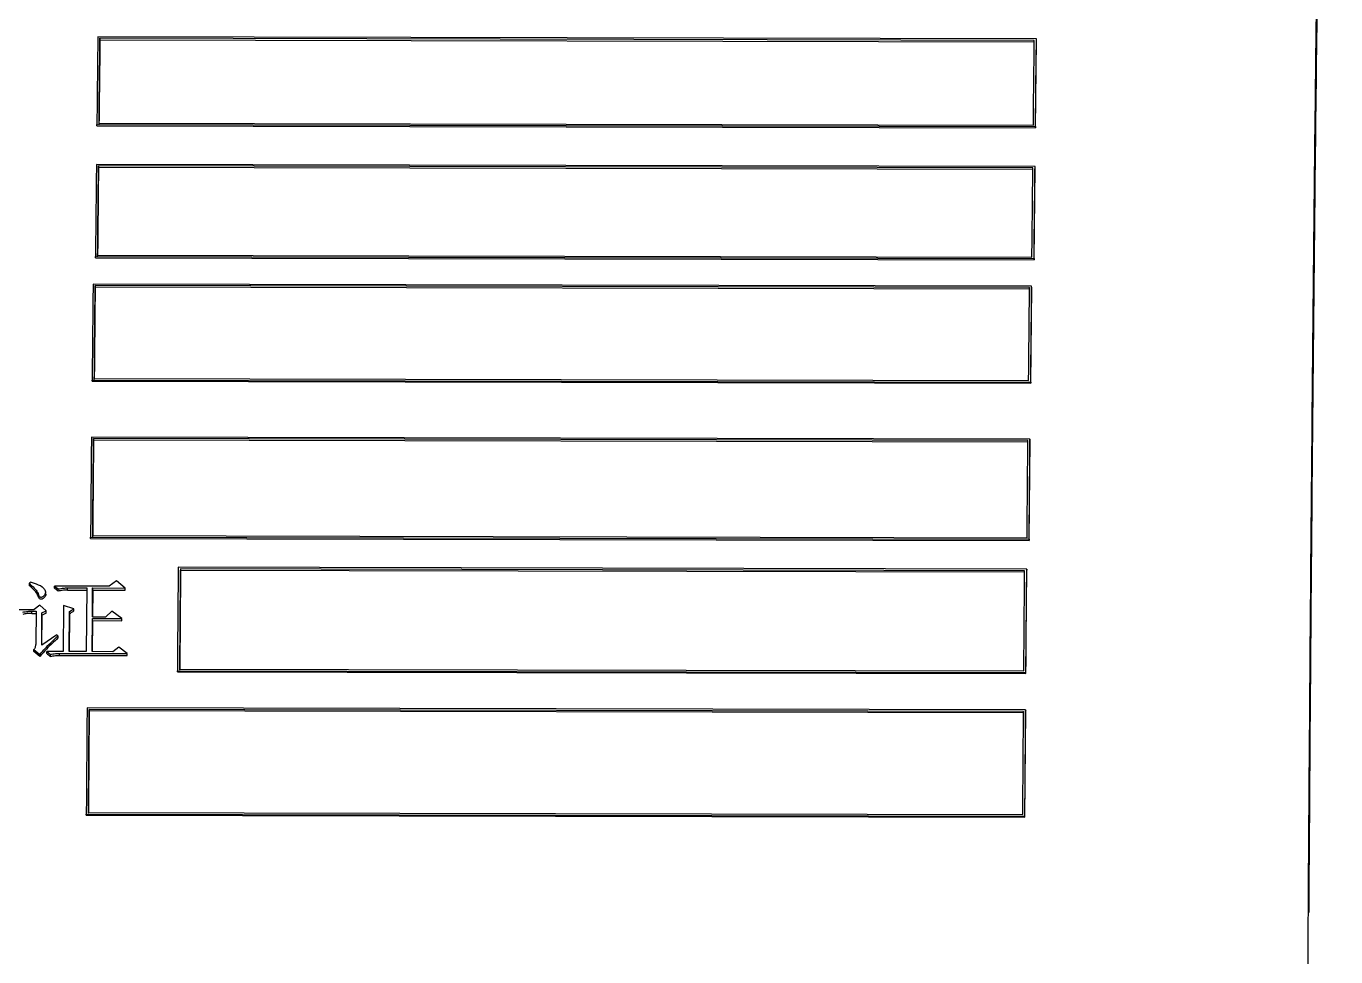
# Model space of a CAD drawing. Header units: millimetres. Extents: x 2448 to 4397, y 790 to 2168.
# Drawn here: x 2857.57 to 2885.37, y 1979.56 to 1999.32 of the extents above; entities that cross this region are included whole.
import ezdxf

# ---------------------------------------------------------------- set-up
doc = ezdxf.new("R2010")
doc.units = ezdxf.units.MM

msp = doc.modelspace()

# ---------------------------------------------------------------- linework, layer by layer
at = {"color": 7, "linetype": 'Continuous', "lineweight": 25}
for p, q in [((2879.014, 1999.046), (2859.095, 1999.089)), ((2878.969, 1999.017), (2859.14, 1999.06)), ((2859.14, 1999.029), (2859.14, 1999.06)), ((2859.14, 1999.029), (2878.969, 1998.986)), ((2878.993, 1997.156), (2879.014, 1999.014)), ((2859.074, 1997.229), (2878.993, 1997.185)), ((2859.074, 1997.199), (2859.074, 1997.229)), ((2859.074, 1997.199), (2878.993, 1997.156)), ((2859.119, 1997.259), (2878.948, 1997.216)), ((2878.993, 1997.185), (2878.993, 1997.156)), ((2878.984, 1996.34), (2859.065, 1996.383)), ((2878.938, 1996.309), (2859.11, 1996.352)), ((2859.11, 1996.323), (2859.11, 1996.352)), ((2859.11, 1996.323), (2878.938, 1996.28)), ((2878.963, 1994.356), (2878.984, 1996.311)), ((2859.044, 1994.427), (2878.963, 1994.384)), ((2859.045, 1994.399), (2859.044, 1994.427)), ((2859.045, 1994.399), (2878.963, 1994.356)), ((2859.09, 1994.458), (2878.918, 1994.415)), ((2878.963, 1994.384), (2878.963, 1994.356)), ((2878.912, 1993.798), (2858.994, 1993.841)), ((2878.867, 1993.766), (2859.038, 1993.809)), ((2859.039, 1993.782), (2859.038, 1993.809)), ((2859.039, 1993.782), (2878.867, 1993.739)), ((2878.893, 1991.735), (2878.913, 1993.771)), ((2858.974, 1991.805), (2878.893, 1991.761)), ((2858.974, 1991.778), (2858.974, 1991.805)), ((2858.974, 1991.778), (2878.893, 1991.735)), ((2859.019, 1991.837), (2878.848, 1991.794)), ((2878.893, 1991.761), (2878.893, 1991.735)), ((2878.877, 1990.552), (2858.959, 1990.595)), ((2878.832, 1990.519), (2859.003, 1990.561)), ((2859.004, 1990.536), (2859.003, 1990.561)), ((2859.004, 1990.536), (2878.832, 1990.493)), ((2878.859, 1988.4), (2878.878, 1990.526)), ((2858.94, 1988.467), (2878.859, 1988.424)), ((2858.941, 1988.443), (2858.94, 1988.467)), ((2858.941, 1988.443), (2878.859, 1988.4)), ((2858.986, 1988.501), (2878.814, 1988.458)), ((2878.859, 1988.424), (2878.859, 1988.4)), ((2878.809, 1987.79), (2860.8, 1987.829)), ((2878.763, 1987.756), (2860.851, 1987.794)), ((2860.851, 1987.771), (2878.764, 1987.732)), ((2878.792, 1985.572), (2878.809, 1987.766)), ((2857.643, 1987.437), (2857.643, 1987.483)), ((2859.493, 1987.539), (2859.336, 1987.427)), ((2859.676, 1987.389), (2859.493, 1987.539)), ((2857.987, 1987.314), (2857.987, 1987.319)), ((2857.987, 1987.273), (2857.987, 1987.288)), ((2858.178, 1987.43), (2858.255, 1987.369)), ((2859.336, 1987.427), (2858.178, 1987.43)), ((2858.178, 1987.383), (2858.178, 1987.43)), ((2858.256, 1987.323), (2858.178, 1987.383)), ((2858.256, 1987.323), (2858.255, 1987.369)), ((2858.45, 1987.392), (2858.859, 1987.391)), ((2858.451, 1987.345), (2858.45, 1987.392)), ((2858.451, 1987.345), (2858.859, 1987.344)), ((2858.859, 1987.391), (2858.848, 1986.039)), ((2858.98, 1986.781), (2858.985, 1987.39)), ((2858.986, 1987.344), (2858.981, 1986.781)), ((2858.985, 1987.39), (2859.676, 1987.389)), ((2858.986, 1987.344), (2859.677, 1987.342)), ((2857.424, 1986.935), (2857.745, 1986.935)), ((2857.696, 1986.897), (2857.784, 1986.897)), ((2857.697, 1986.851), (2857.696, 1986.897)), ((2857.863, 1987.025), (2857.745, 1986.935)), ((2857.784, 1986.897), (2857.779, 1986.223)), ((2857.998, 1986.904), (2857.863, 1987.025)), ((2857.91, 1986.859), (2857.998, 1986.904)), ((2858.369, 1987.016), (2858.361, 1986.04)), ((2858.583, 1986.948), (2858.369, 1987.016)), ((2858.488, 1986.04), (2858.494, 1986.888)), ((2858.494, 1986.888), (2858.583, 1986.948)), ((2859.39, 1986.901), (2859.263, 1986.78)), ((2859.603, 1986.742), (2859.39, 1986.901)), ((2857.697, 1986.851), (2857.785, 1986.851)), ((2857.905, 1986.178), (2857.91, 1986.859)), ((2857.906, 1986.178), (2857.911, 1986.813)), ((2857.999, 1986.858), (2857.911, 1986.813)), ((2858.495, 1986.842), (2858.489, 1986.04)), ((2858.975, 1986.039), (2858.98, 1986.743)), ((2858.981, 1986.698), (2858.976, 1986.039)), ((2858.98, 1986.781), (2859.263, 1986.78)), ((2858.98, 1986.743), (2859.603, 1986.742)), ((2858.981, 1986.698), (2859.604, 1986.696)), ((2858.228, 1986.397), (2857.905, 1986.178)), ((2858.247, 1986.374), (2858.228, 1986.397)), ((2858.247, 1986.374), (2858.248, 1986.329)), ((2857.739, 1986.087), (2857.864, 1985.98)), ((2859.54, 1986.136), (2859.413, 1986.038)), ((2859.714, 1985.999), (2859.54, 1986.136)), ((2857.865, 1985.936), (2857.739, 1986.042)), ((2858.011, 1986.041), (2858.088, 1985.98)), ((2858.361, 1986.04), (2858.011, 1986.041)), ((2858.011, 1985.996), (2858.011, 1986.041)), ((2858.089, 1985.935), (2858.088, 1985.98)), ((2858.283, 1986.002), (2859.714, 1985.999)), ((2858.284, 1985.957), (2858.283, 1986.002)), ((2858.284, 1985.957), (2859.715, 1985.954)), ((2858.848, 1986.039), (2858.488, 1986.04)), ((2859.413, 1986.038), (2858.975, 1986.039)), ((2860.783, 1985.632), (2878.791, 1985.594)), ((2860.783, 1985.61), (2860.783, 1985.632)), ((2860.783, 1985.61), (2878.792, 1985.572)), ((2860.834, 1985.668), (2878.746, 1985.629)), ((2878.785, 1984.805), (2858.867, 1984.848)), ((2878.74, 1984.769), (2858.911, 1984.812)), ((2858.912, 1984.791), (2858.911, 1984.812)), ((2858.912, 1984.791), (2878.74, 1984.748)), ((2878.769, 1982.523), (2878.786, 1984.783)), ((2858.85, 1982.586), (2878.769, 1982.543)), ((2858.85, 1982.566), (2858.85, 1982.586)), ((2858.85, 1982.566), (2878.769, 1982.523)), ((2858.895, 1982.622), (2878.724, 1982.579))]:
    msp.add_line(p, q, dxfattribs=at)
at = {"color": 7, "linetype": 'Continuous', "lineweight": 25, "flags": 128}
for points in [[(2879.014, 1999.014), (2879.014, 1999.032), (2879.014, 1999.046)], [(2878.984, 1996.311), (2878.984, 1996.327), (2878.984, 1996.34)], [(2878.913, 1993.771), (2878.912, 1993.786), (2878.912, 1993.798)], [(2878.878, 1990.526), (2878.878, 1990.541), (2878.877, 1990.552)], [(2860.851, 1987.794), (2860.851, 1987.781), (2860.851, 1987.771)], [(2878.809, 1987.79), (2878.809, 1987.777), (2878.809, 1987.766)], [(2858.986, 1987.344), (2858.986, 1987.37), (2858.985, 1987.39)], [(2859.677, 1987.342), (2859.677, 1987.368), (2859.676, 1987.389)], [(2857.999, 1986.858), (2857.998, 1986.884), (2857.998, 1986.904)], [(2858.495, 1986.842), (2858.495, 1986.868), (2858.494, 1986.888)], [(2858.583, 1986.902), (2858.583, 1986.928), (2858.583, 1986.948)], [(2857.911, 1986.813), (2857.91, 1986.839), (2857.91, 1986.859)], [(2858.981, 1986.698), (2858.98, 1986.723), (2858.98, 1986.743)], [(2859.604, 1986.696), (2859.603, 1986.722), (2859.603, 1986.742)], [(2857.739, 1986.042), (2857.739, 1986.053), (2857.739, 1986.065), (2857.739, 1986.087)], [(2857.865, 1985.936), (2857.865, 1985.96), (2857.864, 1985.98)], [(2859.715, 1985.954), (2859.714, 1985.979), (2859.714, 1985.999)], [(2878.792, 1985.572), (2878.791, 1985.584), (2878.791, 1985.594)], [(2878.785, 1984.805), (2878.785, 1984.793), (2878.786, 1984.783)], [(2878.769, 1982.523), (2878.769, 1982.534), (2878.769, 1982.543)]]:
    msp.add_lwpolyline(points, dxfattribs=at)
at = {"color": 7, "linetype": 'Continuous', "lineweight": 25}
for points, knots in [([(2884.722, 1969.079), (2884.724, 1969.716), (2884.735, 1972.173), (2884.758, 1976.322), (2884.793, 1982), (2884.838, 1987.906), (2884.892, 1993.88), (2884.951, 1999.355), (2885.015, 2004.243), (2885.083, 2008.503), (2885.147, 2011.77), (2885.207, 2014.184), (2885.261, 2015.94), (2885.313, 2017.184), (2885.348, 2017.856), (2885.366, 2018.015), (2885.367, 2018.028)], [0, 0, 0, 0, 0.025081, 0.096731, 0.168379, 0.261527, 0.354972, 0.448119, 0.541261, 0.634699, 0.727839, 0.796603, 0.865366, 0.934128, 0.994724, 1, 1, 1, 1]), ([(2885.26, 2015.198), (2885.259, 2015.179), (2885.234, 2014.585), (2885.184, 2012.7), (2885.119, 2009.802), (2885.063, 2006.595), (2885.014, 2003.378), (2884.967, 1999.813), (2884.917, 1995.489), (2884.866, 1990.264), (2884.822, 1985.082), (2884.8, 1981.692), (2884.792, 1980.498)], [0, 0, 0, 0, 0.004405, 0.137802, 0.270772, 0.368864, 0.466955, 0.565046, 0.663136, 0.795311, 0.92791, 1, 1, 1, 1]), ([(2859.095, 1999.089), (2859.093, 1998.906), (2859.089, 1998.539), (2859.082, 1997.92), (2859.077, 1997.48), (2859.074, 1997.229)], [0, 0, 0, 0, 0.300091, 0.600183, 1, 1, 1, 1]), ([(2859.14, 1999.06), (2859.138, 1998.877), (2859.134, 1998.51), (2859.127, 1997.91), (2859.122, 1997.49), (2859.119, 1997.259)], [0, 0, 0, 0, 0.309931, 0.619863, 1, 1, 1, 1]), ([(2859.12, 1997.228), (2859.123, 1997.569), (2859.13, 1998.177), (2859.137, 1998.768), (2859.14, 1999.029)], [0, 0, 0, 0, 0.559999, 1, 1, 1, 1]), ([(2878.948, 1997.216), (2878.95, 1997.404), (2878.954, 1997.782), (2878.961, 1998.383), (2878.966, 1998.792), (2878.969, 1999.017)], [0, 0, 0, 0, 0.309932, 0.619864, 1, 1, 1, 1]), ([(2878.993, 1997.185), (2878.995, 1997.374), (2878.999, 1997.752), (2879.006, 1998.373), (2879.011, 1998.801), (2879.014, 1999.046)], [0, 0, 0, 0, 0.300092, 0.600184, 1, 1, 1, 1]), ([(2859.065, 1996.383), (2859.063, 1996.19), (2859.059, 1995.804), (2859.052, 1995.153), (2859.047, 1994.691), (2859.044, 1994.427)], [0, 0, 0, 0, 0.300091, 0.600183, 1, 1, 1, 1]), ([(2859.11, 1996.352), (2859.107, 1996.159), (2859.103, 1995.773), (2859.097, 1995.142), (2859.092, 1994.701), (2859.09, 1994.458)], [0, 0, 0, 0, 0.309931, 0.619863, 1, 1, 1, 1]), ([(2878.963, 1994.384), (2878.965, 1994.582), (2878.969, 1994.978), (2878.976, 1995.632), (2878.981, 1996.082), (2878.984, 1996.34)], [0, 0, 0, 0, 0.300092, 0.600184, 1, 1, 1, 1]), ([(2859.09, 1994.43), (2859.094, 1994.787), (2859.1, 1995.425), (2859.107, 1996.049), (2859.11, 1996.323)], [0, 0, 0, 0, 0.559999, 1, 1, 1, 1]), ([(2878.918, 1994.415), (2878.92, 1994.613), (2878.925, 1995.01), (2878.931, 1995.642), (2878.936, 1996.072), (2878.938, 1996.309)], [0, 0, 0, 0, 0.309932, 0.619864, 1, 1, 1, 1]), ([(2858.994, 1993.841), (2858.992, 1993.64), (2858.988, 1993.237), (2858.981, 1992.56), (2858.977, 1992.079), (2858.974, 1991.805)], [0, 0, 0, 0, 0.300091, 0.600183, 1, 1, 1, 1]), ([(2859.038, 1993.809), (2859.036, 1993.608), (2859.032, 1993.205), (2859.026, 1992.548), (2859.022, 1992.09), (2859.019, 1991.837)], [0, 0, 0, 0, 0.309931, 0.619863, 1, 1, 1, 1]), ([(2859.02, 1991.811), (2859.023, 1992.183), (2859.029, 1992.846), (2859.036, 1993.496), (2859.039, 1993.782)], [0, 0, 0, 0, 0.559999, 1, 1, 1, 1]), ([(2878.848, 1991.794), (2878.85, 1992), (2878.854, 1992.413), (2878.86, 1993.071), (2878.865, 1993.519), (2878.867, 1993.766)], [0, 0, 0, 0, 0.3099321, 0.6198642, 1, 1, 1, 1]), ([(2878.893, 1991.761), (2878.895, 1991.968), (2878.899, 1992.38), (2878.905, 1993.06), (2878.91, 1993.53), (2878.912, 1993.798)], [0, 0, 0, 0, 0.300092, 0.600184, 1, 1, 1, 1]), ([(2858.959, 1990.595), (2858.957, 1990.384), (2858.953, 1989.963), (2858.947, 1989.255), (2858.943, 1988.753), (2858.94, 1988.467)], [0, 0, 0, 0, 0.300091, 0.600183, 1, 1, 1, 1]), ([(2859.003, 1990.561), (2859.002, 1990.351), (2858.998, 1989.929), (2858.992, 1989.243), (2858.988, 1988.765), (2858.986, 1988.501)], [0, 0, 0, 0, 0.309931, 0.619863, 1, 1, 1, 1]), ([(2858.986, 1988.477), (2858.989, 1988.865), (2858.995, 1989.557), (2859.001, 1990.237), (2859.004, 1990.536)], [0, 0, 0, 0, 0.559999, 1, 1, 1, 1]), ([(2878.814, 1988.458), (2878.816, 1988.673), (2878.82, 1989.103), (2878.826, 1989.791), (2878.83, 1990.26), (2878.832, 1990.519)], [0, 0, 0, 0, 0.309932, 0.619864, 1, 1, 1, 1]), ([(2878.859, 1988.424), (2878.861, 1988.639), (2878.864, 1989.069), (2878.871, 1989.78), (2878.875, 1990.271), (2878.877, 1990.552)], [0, 0, 0, 0, 0.300092, 0.600184, 1, 1, 1, 1]), ([(2860.8, 1987.829), (2860.799, 1987.611), (2860.795, 1987.176), (2860.789, 1986.445), (2860.785, 1985.928), (2860.783, 1985.632)], [0, 0, 0, 0, 0.300091, 0.600183, 1, 1, 1, 1]), ([(2860.851, 1987.794), (2860.849, 1987.577), (2860.845, 1987.141), (2860.84, 1986.433), (2860.836, 1985.939), (2860.834, 1985.668)], [0, 0, 0, 0, 0.309931, 0.619863, 1, 1, 1, 1]), ([(2860.834, 1985.646), (2860.837, 1986.045), (2860.843, 1986.76), (2860.848, 1987.462), (2860.851, 1987.771)], [0, 0, 0, 0, 0.559999, 1, 1, 1, 1]), ([(2878.746, 1985.629), (2878.748, 1985.851), (2878.752, 1986.294), (2878.757, 1987.004), (2878.761, 1987.488), (2878.763, 1987.756)], [0, 0, 0, 0, 0.309932, 0.619864, 1, 1, 1, 1]), ([(2878.791, 1985.594), (2878.793, 1985.815), (2878.796, 1986.259), (2878.802, 1986.992), (2878.806, 1987.5), (2878.809, 1987.79)], [0, 0, 0, 0, 0.300092, 0.600184, 1, 1, 1, 1]), ([(2857.643, 1987.483), (2857.678, 1987.452), (2857.743, 1987.395), (2857.815, 1987.315), (2857.831, 1987.254), (2857.844, 1987.223), (2857.857, 1987.207), (2857.871, 1987.198), (2857.885, 1987.195), (2857.904, 1987.197), (2857.93, 1987.208), (2857.959, 1987.229), (2857.98, 1987.26), (2857.991, 1987.292), (2857.987, 1987.326), (2857.963, 1987.368), (2857.891, 1987.433), (2857.78, 1987.477), (2857.692, 1987.504), (2857.662, 1987.513)], [0, 0, 0, 0, 0.14909, 0.273472, 0.333578, 0.361747, 0.385312, 0.398064, 0.410936, 0.426295, 0.453409, 0.4943, 0.534592, 0.572792, 0.604673, 0.650723, 0.727929, 0.906337, 1, 1, 1, 1]), ([(2857.643, 1987.483), (2857.644, 1987.486), (2857.648, 1987.492), (2857.655, 1987.502), (2857.66, 1987.509), (2857.662, 1987.513)], [0, 0, 0, 0, 0.250151, 0.625182, 1, 1, 1, 1]), ([(2857.987, 1987.273), (2857.989, 1987.263), (2857.992, 1987.242), (2857.978, 1987.208), (2857.954, 1987.176), (2857.923, 1987.158), (2857.898, 1987.15), (2857.882, 1987.149), (2857.868, 1987.154), (2857.853, 1987.165), (2857.826, 1987.209), (2857.806, 1987.286), (2857.726, 1987.365), (2857.671, 1987.413), (2857.643, 1987.437)], [0, 0, 0, 0, 0.053404, 0.121978, 0.193669, 0.267932, 0.295725, 0.323806, 0.343456, 0.369666, 0.41655, 0.618351, 0.807391, 1, 1, 1, 1]), ([(2858.255, 1987.369), (2858.291, 1987.377), (2858.355, 1987.39), (2858.421, 1987.391), (2858.45, 1987.392)], [0, 0, 0, 0, 0.5587761, 1, 1, 1, 1]), ([(2858.451, 1987.345), (2858.414, 1987.344), (2858.348, 1987.343), (2858.284, 1987.329), (2858.256, 1987.323)], [0, 0, 0, 0, 0.561154, 1, 1, 1, 1]), ([(2857.501, 1986.875), (2857.537, 1986.882), (2857.601, 1986.895), (2857.667, 1986.896), (2857.696, 1986.897)], [0, 0, 0, 0, 0.558781, 1, 1, 1, 1]), ([(2858.495, 1986.842), (2858.507, 1986.85), (2858.528, 1986.864), (2858.557, 1986.884), (2858.574, 1986.896), (2858.583, 1986.902)], [0, 0, 0, 0, 0.401396, 0.700698, 1, 1, 1, 1]), ([(2857.697, 1986.851), (2857.66, 1986.85), (2857.594, 1986.849), (2857.53, 1986.835), (2857.502, 1986.829)], [0, 0, 0, 0, 0.561158, 1, 1, 1, 1]), ([(2857.864, 1985.98), (2857.9, 1986.023), (2857.971, 1986.108), (2858.106, 1986.234), (2858.197, 1986.324), (2858.247, 1986.374)], [0, 0, 0, 0, 0.306128, 0.612196, 1, 1, 1, 1]), ([(2858.248, 1986.329), (2858.207, 1986.29), (2858.126, 1986.212), (2857.993, 1986.084), (2857.911, 1985.989), (2857.865, 1985.936)], [0, 0, 0, 0, 0.3062273, 0.6124604, 1, 1, 1, 1]), ([(2857.779, 1986.223), (2857.778, 1986.207), (2857.777, 1986.181), (2857.769, 1986.144), (2857.758, 1986.114), (2857.745, 1986.096), (2857.739, 1986.087)], [0, 0, 0, 0, 0.337313, 0.556285, 0.776636, 1, 1, 1, 1]), ([(2858.011, 1985.996), (2858.023, 1985.987), (2858.041, 1985.973), (2858.067, 1985.952), (2858.082, 1985.941), (2858.089, 1985.935)], [0, 0, 0, 0, 0.429892, 0.714945, 1, 1, 1, 1]), ([(2858.088, 1985.98), (2858.124, 1985.987), (2858.188, 1986), (2858.254, 1986.002), (2858.283, 1986.002)], [0, 0, 0, 0, 0.558776, 1, 1, 1, 1]), ([(2858.089, 1985.935), (2858.125, 1985.943), (2858.189, 1985.956), (2858.255, 1985.957), (2858.284, 1985.957)], [0, 0, 0, 0, 0.558764, 1, 1, 1, 1]), ([(2858.867, 1984.848), (2858.865, 1984.623), (2858.861, 1984.175), (2858.856, 1983.421), (2858.852, 1982.889), (2858.85, 1982.586)], [0, 0, 0, 0, 0.300091, 0.600183, 1, 1, 1, 1]), ([(2858.911, 1984.812), (2858.91, 1984.588), (2858.906, 1984.139), (2858.901, 1983.409), (2858.897, 1982.901), (2858.895, 1982.622)], [0, 0, 0, 0, 0.309931, 0.619863, 1, 1, 1, 1]), ([(2858.896, 1982.602), (2858.899, 1983.013), (2858.904, 1983.748), (2858.909, 1984.472), (2858.912, 1984.791)], [0, 0, 0, 0, 0.559999, 1, 1, 1, 1]), ([(2878.724, 1982.579), (2878.726, 1982.807), (2878.729, 1983.263), (2878.734, 1983.994), (2878.738, 1984.494), (2878.74, 1984.769)], [0, 0, 0, 0, 0.309932, 0.619864, 1, 1, 1, 1]), ([(2878.769, 1982.543), (2878.77, 1982.771), (2878.774, 1983.227), (2878.779, 1983.982), (2878.783, 1984.506), (2878.785, 1984.805)], [0, 0, 0, 0, 0.300092, 0.600184, 1, 1, 1, 1])]:
    msp.add_open_spline(points, degree=3, knots=knots, dxfattribs=at)

doc.saveas('drawing.dxf')
